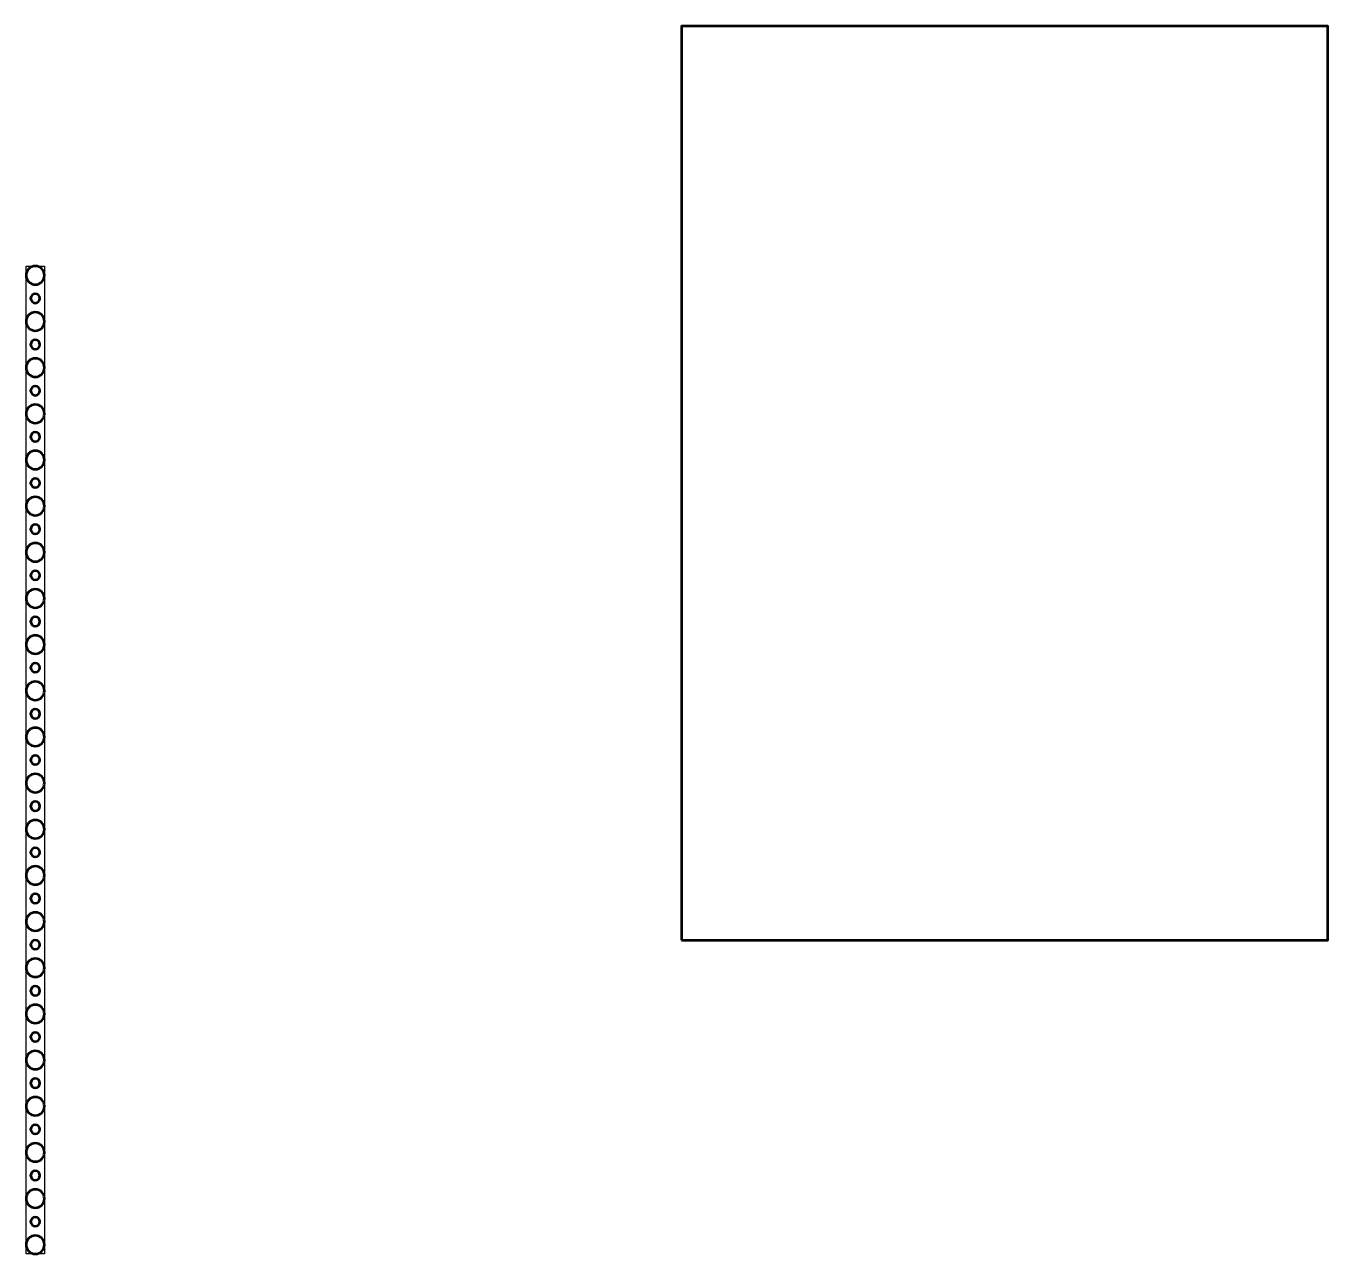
# Model space of a CAD drawing. Header units: centimetres. Extents: x -73 to 73, y -61 to 74.
# Drawn here: x -22.8 to 19.5, y 13.95 to 53.85 of the extents above; entities that cross this region are included whole.
import ezdxf

# ---------------------------------------------------------------- set-up
doc = ezdxf.new("R2010")
doc.units = ezdxf.units.CM
doc.header["$MEASUREMENT"] = 0
doc.layers.add('Layer 1', color=7, linetype='Continuous')

msp = doc.modelspace()

# ---------------------------------------------------------------- linework, layer by layer
at = {"layer": 'Layer 1', "lineweight": 53}
msp.add_lwpolyline([(-1.5, 24.15), (19.5, 24.15), (19.5, 53.85), (-1.5, 53.85), (-1.5, 24.15)], close=True, dxfattribs=at)
at = {"layer": 'Layer 1'}
msp.add_lwpolyline([(-22.8, 46.05), (-22.2, 46.05), (-22.2, 13.95), (-22.8, 13.95), (-22.8, 46.05)], close=True, dxfattribs=at)
at = {"layer": 'Layer 1', "lineweight": 53}
for points in [[(-22.5, 46.05), (-22.33431, 46.05), (-22.2, 45.91569), (-22.2, 45.75), (-22.2, 45.75), (-22.2, 45.58431), (-22.33431, 45.45), (-22.5, 45.45), (-22.5, 45.45), (-22.66569, 45.45), (-22.8, 45.58431), (-22.8, 45.75), (-22.8, 45.75), (-22.8, 45.91569), (-22.66569, 46.05), (-22.5, 46.05)], [(-22.5, 45.15), (-22.41716, 45.15), (-22.35, 45.08284), (-22.35, 45), (-22.35, 45), (-22.35, 44.91716), (-22.41716, 44.85), (-22.5, 44.85), (-22.5, 44.85), (-22.58284, 44.85), (-22.65, 44.91716), (-22.65, 45), (-22.65, 45), (-22.65, 45.08284), (-22.58284, 45.15), (-22.5, 45.15)], [(-22.5, 44.55), (-22.33431, 44.55), (-22.2, 44.41569), (-22.2, 44.25), (-22.2, 44.25), (-22.2, 44.08431), (-22.33431, 43.95), (-22.5, 43.95), (-22.5, 43.95), (-22.66569, 43.95), (-22.8, 44.08431), (-22.8, 44.25), (-22.8, 44.25), (-22.8, 44.41569), (-22.66569, 44.55), (-22.5, 44.55)], [(-22.5, 43.65), (-22.41716, 43.65), (-22.35, 43.58284), (-22.35, 43.5), (-22.35, 43.5), (-22.35, 43.41716), (-22.41716, 43.35), (-22.5, 43.35), (-22.5, 43.35), (-22.58284, 43.35), (-22.65, 43.41716), (-22.65, 43.5), (-22.65, 43.5), (-22.65, 43.58284), (-22.58284, 43.65), (-22.5, 43.65)], [(-22.5, 43.05), (-22.33431, 43.05), (-22.2, 42.91569), (-22.2, 42.75), (-22.2, 42.75), (-22.2, 42.58431), (-22.33431, 42.45), (-22.5, 42.45), (-22.5, 42.45), (-22.66569, 42.45), (-22.8, 42.58431), (-22.8, 42.75), (-22.8, 42.75), (-22.8, 42.91569), (-22.66569, 43.05), (-22.5, 43.05)], [(-22.5, 42.15), (-22.41716, 42.15), (-22.35, 42.08284), (-22.35, 42), (-22.35, 42), (-22.35, 41.91716), (-22.41716, 41.85), (-22.5, 41.85), (-22.5, 41.85), (-22.58284, 41.85), (-22.65, 41.91716), (-22.65, 42), (-22.65, 42), (-22.65, 42.08284), (-22.58284, 42.15), (-22.5, 42.15)], [(-22.5, 41.55), (-22.33431, 41.55), (-22.2, 41.41569), (-22.2, 41.25), (-22.2, 41.25), (-22.2, 41.08431), (-22.33431, 40.95), (-22.5, 40.95), (-22.5, 40.95), (-22.66569, 40.95), (-22.8, 41.08431), (-22.8, 41.25), (-22.8, 41.25), (-22.8, 41.41569), (-22.66569, 41.55), (-22.5, 41.55)], [(-22.5, 40.65), (-22.41716, 40.65), (-22.35, 40.58284), (-22.35, 40.5), (-22.35, 40.5), (-22.35, 40.41716), (-22.41716, 40.35), (-22.5, 40.35), (-22.5, 40.35), (-22.58284, 40.35), (-22.65, 40.41716), (-22.65, 40.5), (-22.65, 40.5), (-22.65, 40.58284), (-22.58284, 40.65), (-22.5, 40.65)], [(-22.5, 40.05), (-22.33431, 40.05), (-22.2, 39.91569), (-22.2, 39.75), (-22.2, 39.75), (-22.2, 39.58431), (-22.33431, 39.45), (-22.5, 39.45), (-22.5, 39.45), (-22.66569, 39.45), (-22.8, 39.58431), (-22.8, 39.75), (-22.8, 39.75), (-22.8, 39.91569), (-22.66569, 40.05), (-22.5, 40.05)], [(-22.5, 39.15), (-22.41716, 39.15), (-22.35, 39.08284), (-22.35, 39), (-22.35, 39), (-22.35, 38.91716), (-22.41716, 38.85), (-22.5, 38.85), (-22.5, 38.85), (-22.58284, 38.85), (-22.65, 38.91716), (-22.65, 39), (-22.65, 39), (-22.65, 39.08284), (-22.58284, 39.15), (-22.5, 39.15)], [(-22.5, 38.55), (-22.33431, 38.55), (-22.2, 38.41569), (-22.2, 38.25), (-22.2, 38.25), (-22.2, 38.08431), (-22.33431, 37.95), (-22.5, 37.95), (-22.5, 37.95), (-22.66569, 37.95), (-22.8, 38.08431), (-22.8, 38.25), (-22.8, 38.25), (-22.8, 38.41569), (-22.66569, 38.55), (-22.5, 38.55)], [(-22.5, 37.65), (-22.41716, 37.65), (-22.35, 37.58284), (-22.35, 37.5), (-22.35, 37.5), (-22.35, 37.41716), (-22.41716, 37.35), (-22.5, 37.35), (-22.5, 37.35), (-22.58284, 37.35), (-22.65, 37.41716), (-22.65, 37.5), (-22.65, 37.5), (-22.65, 37.58284), (-22.58284, 37.65), (-22.5, 37.65)], [(-22.5, 37.05), (-22.33431, 37.05), (-22.2, 36.91569), (-22.2, 36.75), (-22.2, 36.75), (-22.2, 36.58431), (-22.33431, 36.45), (-22.5, 36.45), (-22.5, 36.45), (-22.66569, 36.45), (-22.8, 36.58431), (-22.8, 36.75), (-22.8, 36.75), (-22.8, 36.91569), (-22.66569, 37.05), (-22.5, 37.05)], [(-22.5, 36.15), (-22.41716, 36.15), (-22.35, 36.08284), (-22.35, 36), (-22.35, 36), (-22.35, 35.91716), (-22.41716, 35.85), (-22.5, 35.85), (-22.5, 35.85), (-22.58284, 35.85), (-22.65, 35.91716), (-22.65, 36), (-22.65, 36), (-22.65, 36.08284), (-22.58284, 36.15), (-22.5, 36.15)], [(-22.5, 35.55), (-22.33431, 35.55), (-22.2, 35.41569), (-22.2, 35.25), (-22.2, 35.25), (-22.2, 35.08431), (-22.33431, 34.95), (-22.5, 34.95), (-22.5, 34.95), (-22.66569, 34.95), (-22.8, 35.08431), (-22.8, 35.25), (-22.8, 35.25), (-22.8, 35.41569), (-22.66569, 35.55), (-22.5, 35.55)], [(-22.5, 34.65), (-22.41716, 34.65), (-22.35, 34.58284), (-22.35, 34.5), (-22.35, 34.5), (-22.35, 34.41716), (-22.41716, 34.35), (-22.5, 34.35), (-22.5, 34.35), (-22.58284, 34.35), (-22.65, 34.41716), (-22.65, 34.5), (-22.65, 34.5), (-22.65, 34.58284), (-22.58284, 34.65), (-22.5, 34.65)], [(-22.5, 34.05), (-22.33431, 34.05), (-22.2, 33.91569), (-22.2, 33.75), (-22.2, 33.75), (-22.2, 33.58431), (-22.33431, 33.45), (-22.5, 33.45), (-22.5, 33.45), (-22.66569, 33.45), (-22.8, 33.58431), (-22.8, 33.75), (-22.8, 33.75), (-22.8, 33.91569), (-22.66569, 34.05), (-22.5, 34.05)], [(-22.5, 33.15), (-22.41716, 33.15), (-22.35, 33.08284), (-22.35, 33), (-22.35, 33), (-22.35, 32.91716), (-22.41716, 32.85), (-22.5, 32.85), (-22.5, 32.85), (-22.58284, 32.85), (-22.65, 32.91716), (-22.65, 33), (-22.65, 33), (-22.65, 33.08284), (-22.58284, 33.15), (-22.5, 33.15)], [(-22.5, 32.55), (-22.33431, 32.55), (-22.2, 32.41569), (-22.2, 32.25), (-22.2, 32.25), (-22.2, 32.08431), (-22.33431, 31.95), (-22.5, 31.95), (-22.5, 31.95), (-22.66569, 31.95), (-22.8, 32.08431), (-22.8, 32.25), (-22.8, 32.25), (-22.8, 32.41569), (-22.66569, 32.55), (-22.5, 32.55)], [(-22.5, 31.65), (-22.41716, 31.65), (-22.35, 31.58284), (-22.35, 31.5), (-22.35, 31.5), (-22.35, 31.41716), (-22.41716, 31.35), (-22.5, 31.35), (-22.5, 31.35), (-22.58284, 31.35), (-22.65, 31.41716), (-22.65, 31.5), (-22.65, 31.5), (-22.65, 31.58284), (-22.58284, 31.65), (-22.5, 31.65)], [(-22.5, 31.05), (-22.33431, 31.05), (-22.2, 30.91569), (-22.2, 30.75), (-22.2, 30.75), (-22.2, 30.58431), (-22.33431, 30.45), (-22.5, 30.45), (-22.5, 30.45), (-22.66569, 30.45), (-22.8, 30.58431), (-22.8, 30.75), (-22.8, 30.75), (-22.8, 30.91569), (-22.66569, 31.05), (-22.5, 31.05)], [(-22.5, 30.15), (-22.41716, 30.15), (-22.35, 30.08284), (-22.35, 30), (-22.35, 30), (-22.35, 29.91716), (-22.41716, 29.85), (-22.5, 29.85), (-22.5, 29.85), (-22.58284, 29.85), (-22.65, 29.91716), (-22.65, 30), (-22.65, 30), (-22.65, 30.08284), (-22.58284, 30.15), (-22.5, 30.15)], [(-22.5, 29.55), (-22.33431, 29.55), (-22.2, 29.41569), (-22.2, 29.25), (-22.2, 29.25), (-22.2, 29.08431), (-22.33431, 28.95), (-22.5, 28.95), (-22.5, 28.95), (-22.66569, 28.95), (-22.8, 29.08431), (-22.8, 29.25), (-22.8, 29.25), (-22.8, 29.41569), (-22.66569, 29.55), (-22.5, 29.55)], [(-22.5, 28.65), (-22.41716, 28.65), (-22.35, 28.58284), (-22.35, 28.5), (-22.35, 28.5), (-22.35, 28.41716), (-22.41716, 28.35), (-22.5, 28.35), (-22.5, 28.35), (-22.58284, 28.35), (-22.65, 28.41716), (-22.65, 28.5), (-22.65, 28.5), (-22.65, 28.58284), (-22.58284, 28.65), (-22.5, 28.65)], [(-22.5, 28.05), (-22.33431, 28.05), (-22.2, 27.91569), (-22.2, 27.75), (-22.2, 27.75), (-22.2, 27.58431), (-22.33431, 27.45), (-22.5, 27.45), (-22.5, 27.45), (-22.66569, 27.45), (-22.8, 27.58431), (-22.8, 27.75), (-22.8, 27.75), (-22.8, 27.91569), (-22.66569, 28.05), (-22.5, 28.05)], [(-22.5, 27.15), (-22.41716, 27.15), (-22.35, 27.08284), (-22.35, 27), (-22.35, 27), (-22.35, 26.91716), (-22.41716, 26.85), (-22.5, 26.85), (-22.5, 26.85), (-22.58284, 26.85), (-22.65, 26.91716), (-22.65, 27), (-22.65, 27), (-22.65, 27.08284), (-22.58284, 27.15), (-22.5, 27.15)], [(-22.5, 26.55), (-22.33431, 26.55), (-22.2, 26.41569), (-22.2, 26.25), (-22.2, 26.25), (-22.2, 26.08431), (-22.33431, 25.95), (-22.5, 25.95), (-22.5, 25.95), (-22.66569, 25.95), (-22.8, 26.08431), (-22.8, 26.25), (-22.8, 26.25), (-22.8, 26.41569), (-22.66569, 26.55), (-22.5, 26.55)], [(-22.5, 25.65), (-22.41716, 25.65), (-22.35, 25.58284), (-22.35, 25.5), (-22.35, 25.5), (-22.35, 25.41716), (-22.41716, 25.35), (-22.5, 25.35), (-22.5, 25.35), (-22.58284, 25.35), (-22.65, 25.41716), (-22.65, 25.5), (-22.65, 25.5), (-22.65, 25.58284), (-22.58284, 25.65), (-22.5, 25.65)], [(-22.5, 25.05), (-22.33431, 25.05), (-22.2, 24.91569), (-22.2, 24.75), (-22.2, 24.75), (-22.2, 24.58431), (-22.33431, 24.45), (-22.5, 24.45), (-22.5, 24.45), (-22.66569, 24.45), (-22.8, 24.58431), (-22.8, 24.75), (-22.8, 24.75), (-22.8, 24.91569), (-22.66569, 25.05), (-22.5, 25.05)], [(-22.5, 24.15), (-22.41716, 24.15), (-22.35, 24.08284), (-22.35, 24), (-22.35, 24), (-22.35, 23.91716), (-22.41716, 23.85), (-22.5, 23.85), (-22.5, 23.85), (-22.58284, 23.85), (-22.65, 23.91716), (-22.65, 24), (-22.65, 24), (-22.65, 24.08284), (-22.58284, 24.15), (-22.5, 24.15)], [(-22.5, 23.55), (-22.33431, 23.55), (-22.2, 23.41569), (-22.2, 23.25), (-22.2, 23.25), (-22.2, 23.08431), (-22.33431, 22.95), (-22.5, 22.95), (-22.5, 22.95), (-22.66569, 22.95), (-22.8, 23.08431), (-22.8, 23.25), (-22.8, 23.25), (-22.8, 23.41569), (-22.66569, 23.55), (-22.5, 23.55)], [(-22.5, 22.65), (-22.41716, 22.65), (-22.35, 22.58284), (-22.35, 22.5), (-22.35, 22.5), (-22.35, 22.41716), (-22.41716, 22.35), (-22.5, 22.35), (-22.5, 22.35), (-22.58284, 22.35), (-22.65, 22.41716), (-22.65, 22.5), (-22.65, 22.5), (-22.65, 22.58284), (-22.58284, 22.65), (-22.5, 22.65)], [(-22.5, 22.05), (-22.33431, 22.05), (-22.2, 21.91569), (-22.2, 21.75), (-22.2, 21.75), (-22.2, 21.58431), (-22.33431, 21.45), (-22.5, 21.45), (-22.5, 21.45), (-22.66569, 21.45), (-22.8, 21.58431), (-22.8, 21.75), (-22.8, 21.75), (-22.8, 21.91569), (-22.66569, 22.05), (-22.5, 22.05)], [(-22.5, 21.15), (-22.41716, 21.15), (-22.35, 21.08284), (-22.35, 21), (-22.35, 21), (-22.35, 20.91716), (-22.41716, 20.85), (-22.5, 20.85), (-22.5, 20.85), (-22.58284, 20.85), (-22.65, 20.91716), (-22.65, 21), (-22.65, 21), (-22.65, 21.08284), (-22.58284, 21.15), (-22.5, 21.15)], [(-22.5, 20.55), (-22.33431, 20.55), (-22.2, 20.41569), (-22.2, 20.25), (-22.2, 20.25), (-22.2, 20.08431), (-22.33431, 19.95), (-22.5, 19.95), (-22.5, 19.95), (-22.66569, 19.95), (-22.8, 20.08431), (-22.8, 20.25), (-22.8, 20.25), (-22.8, 20.41569), (-22.66569, 20.55), (-22.5, 20.55)], [(-22.5, 19.65), (-22.41716, 19.65), (-22.35, 19.58284), (-22.35, 19.5), (-22.35, 19.5), (-22.35, 19.41716), (-22.41716, 19.35), (-22.5, 19.35), (-22.5, 19.35), (-22.58284, 19.35), (-22.65, 19.41716), (-22.65, 19.5), (-22.65, 19.5), (-22.65, 19.58284), (-22.58284, 19.65), (-22.5, 19.65)], [(-22.5, 19.05), (-22.33431, 19.05), (-22.2, 18.91569), (-22.2, 18.75), (-22.2, 18.75), (-22.2, 18.58431), (-22.33431, 18.45), (-22.5, 18.45), (-22.5, 18.45), (-22.66569, 18.45), (-22.8, 18.58431), (-22.8, 18.75), (-22.8, 18.75), (-22.8, 18.91569), (-22.66569, 19.05), (-22.5, 19.05)], [(-22.5, 18.15), (-22.41716, 18.15), (-22.35, 18.08284), (-22.35, 18), (-22.35, 18), (-22.35, 17.91716), (-22.41716, 17.85), (-22.5, 17.85), (-22.5, 17.85), (-22.58284, 17.85), (-22.65, 17.91716), (-22.65, 18), (-22.65, 18), (-22.65, 18.08284), (-22.58284, 18.15), (-22.5, 18.15)], [(-22.5, 17.55), (-22.33431, 17.55), (-22.2, 17.41569), (-22.2, 17.25), (-22.2, 17.25), (-22.2, 17.08431), (-22.33431, 16.95), (-22.5, 16.95), (-22.5, 16.95), (-22.66569, 16.95), (-22.8, 17.08431), (-22.8, 17.25), (-22.8, 17.25), (-22.8, 17.41569), (-22.66569, 17.55), (-22.5, 17.55)], [(-22.5, 16.65), (-22.41716, 16.65), (-22.35, 16.58284), (-22.35, 16.5), (-22.35, 16.5), (-22.35, 16.41716), (-22.41716, 16.35), (-22.5, 16.35), (-22.5, 16.35), (-22.58284, 16.35), (-22.65, 16.41716), (-22.65, 16.5), (-22.65, 16.5), (-22.65, 16.58284), (-22.58284, 16.65), (-22.5, 16.65)], [(-22.5, 16.05), (-22.33431, 16.05), (-22.2, 15.91569), (-22.2, 15.75), (-22.2, 15.75), (-22.2, 15.58431), (-22.33431, 15.45), (-22.5, 15.45), (-22.5, 15.45), (-22.66569, 15.45), (-22.8, 15.58431), (-22.8, 15.75), (-22.8, 15.75), (-22.8, 15.91569), (-22.66569, 16.05), (-22.5, 16.05)], [(-22.5, 15.15), (-22.41716, 15.15), (-22.35, 15.08284), (-22.35, 15), (-22.35, 15), (-22.35, 14.91716), (-22.41716, 14.85), (-22.5, 14.85), (-22.5, 14.85), (-22.58284, 14.85), (-22.65, 14.91716), (-22.65, 15), (-22.65, 15), (-22.65, 15.08284), (-22.58284, 15.15), (-22.5, 15.15)], [(-22.5, 14.55), (-22.33431, 14.55), (-22.2, 14.41569), (-22.2, 14.25), (-22.2, 14.25), (-22.2, 14.08431), (-22.33431, 13.95), (-22.5, 13.95), (-22.5, 13.95), (-22.66569, 13.95), (-22.8, 14.08431), (-22.8, 14.25), (-22.8, 14.25), (-22.8, 14.41569), (-22.66569, 14.55), (-22.5, 14.55)]]:
    msp.add_open_spline(points, degree=3, knots=[0, 0, 0, 0, 0.2, 0.2, 0.2, 0.2, 0.4, 0.4, 0.4, 0.4, 0.6, 0.6, 0.6, 0.6, 1, 1, 1, 1], dxfattribs=at)

doc.saveas('drawing.dxf')
